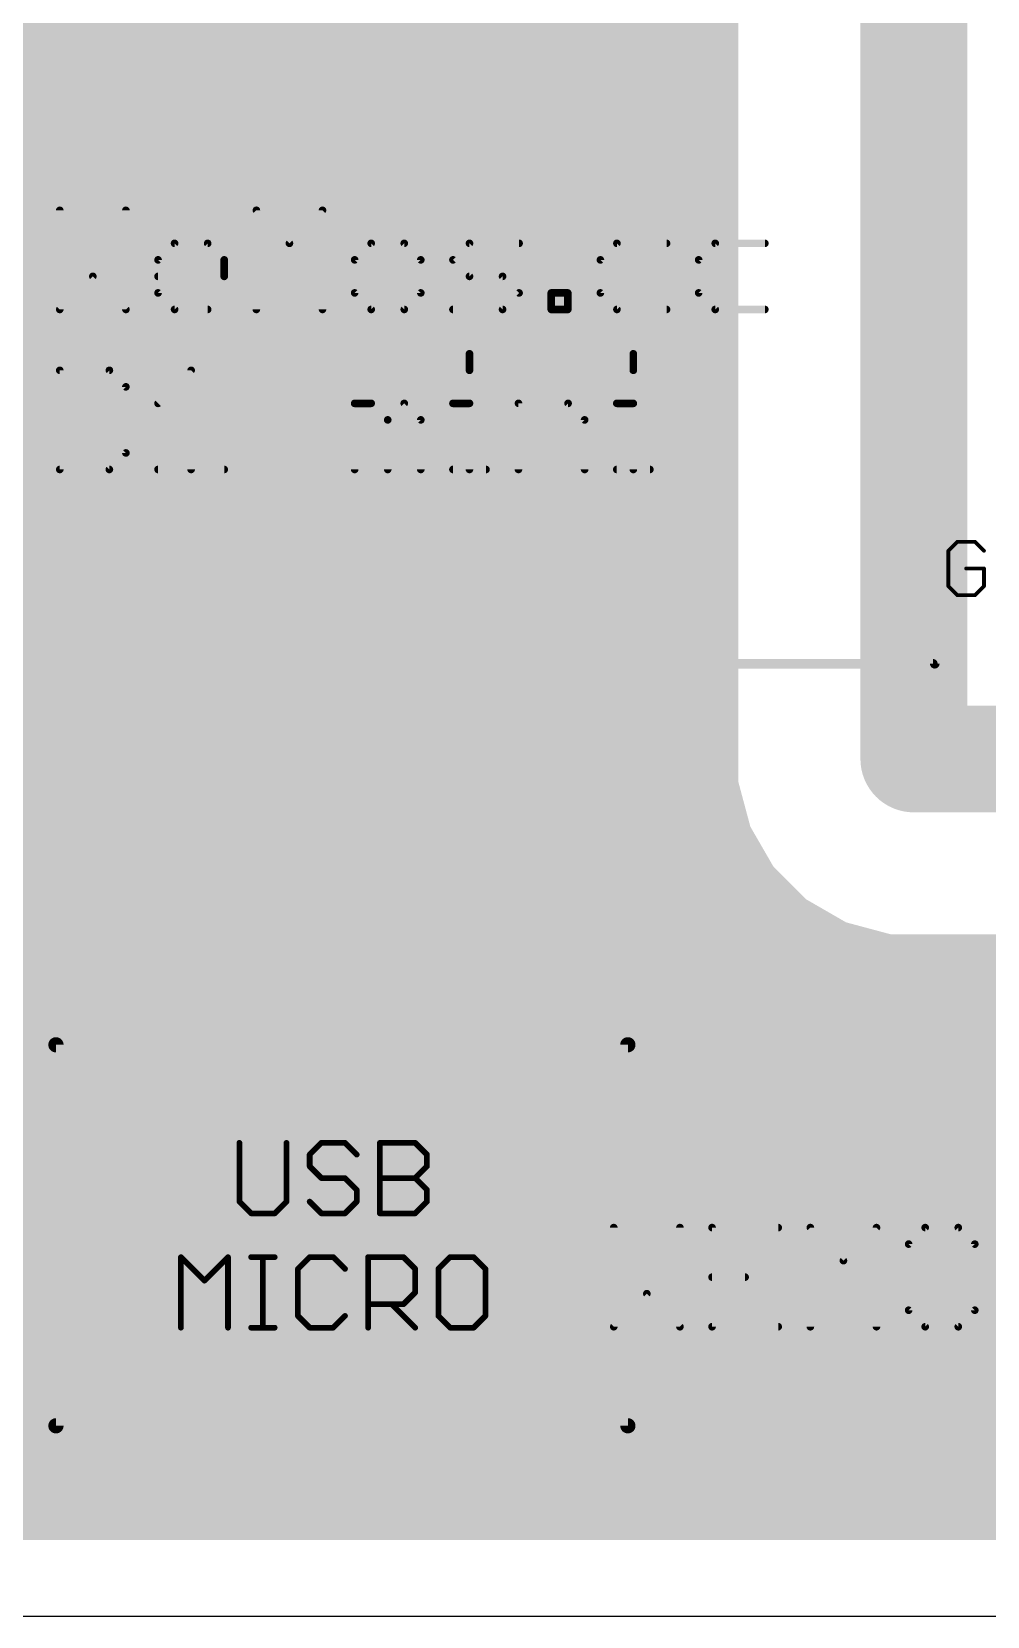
# Model space of a CAD drawing. Extents: x -14 to 150, y -1 to 89.
# Drawn here: x 16.19 to 28.92, y -1.27 to 19.86 of the extents above; entities that cross this region are included whole.
import ezdxf

# ---------------------------------------------------------------- set-up
doc = ezdxf.new("R2010")
doc.units = 0
for name, color, linetype in [('16', 175, 'CONTINUOUS'), ('20', 7, 'CONTINUOUS'), ('21', 253, 'CONTINUOUS'), ('25', 253, 'CONTINUOUS')]:
    doc.layers.add(name, color=color, linetype=linetype)

msp = doc.modelspace()

# ---------------------------------------------------------------- linework, layer by layer
at = {"layer": '16', "const_width": 1.4224}
for points in [[(27.94, 46.99), (27.94, 10.16)], [(24.892, 38.735), (24.892, 9.7587)], [(19.685, 37.465), (19.685, 3.81)], [(13.0556, 19.9136), (24.892, 19.9136)], [(12.9797, 18.4912), (24.892, 18.4912)], [(12.9797, 17.0688), (24.892, 17.0688)], [(13.0556, 15.6464), (24.892, 15.6464)], [(12.8981, 14.224), (24.892, 14.224)], [(13.0556, 12.8016), (24.892, 12.8016)], [(12.8436, 11.3792), (24.892, 11.3792)], [(27.94, 10.16), (31.75, 10.16)], [(13.0556, 9.9568), (24.892, 9.9568)], [(24.892, 9.7587), (25.0997, 8.9835)], [(25.0997, 8.9835), (25.501, 8.2885)], [(12.62, 8.5344), (25.359, 8.5344)], [(25.501, 8.2885), (26.0685, 7.721)], [(26.0685, 7.721), (26.7635, 7.3197)], [(26.7635, 7.3197), (27.5387, 7.112)], [(10.9908, 7.112), (27.5387, 7.112)], [(27.5387, 7.112), (29.6492, 7.112)], [(-6.985, 5.6896), (46.8884, 5.6896)], [(-6.985, 4.2672), (46.8884, 4.2672)], [(19.685, 3.81), (37.465, 3.81)], [(-6.985, 2.8448), (47.0538, 2.8448)], [(-6.985, 1.4224), (48.3822, 1.4224)], [(49.037, 0.4572), (-6.985, 0.4572)]]:
    msp.add_lwpolyline(points, dxfattribs=at)
at = {"layer": '16', "const_width": 0.7112}
for points in [[(24.892, 19.558, 1), (24.892, 20.2692)], [(24.892, 18.1356, 1), (24.892, 18.8468)], [(24.892, 16.7132, 1), (24.892, 17.4244)], [(24.892, 15.2908, 1), (24.892, 16.002)], [(24.892, 13.8684, 1), (24.892, 14.5796)], [(24.892, 12.446, 1), (24.892, 13.1572)], [(24.892, 11.0236, 1), (24.892, 11.7348)], [(27.94, 10.5156, 1), (27.94, 9.8044)], [(24.892, 9.6012, 1), (24.892, 10.3124)], [(25.2355, 9.8508, 1), (24.5485, 9.6667)], [(27.5844, 10.16, 1), (28.2956, 10.16)], [(24.5364, 9.7587, 1), (25.2476, 9.7587)], [(25.4077, 9.1613, 1), (24.7918, 8.8057)], [(24.7562, 8.8915, 1), (25.4432, 9.0755)], [(25.359, 8.1788, 1), (25.359, 8.89)], [(25.7524, 8.5399, 1), (25.2495, 8.037)], [(25.193, 8.1107, 1), (25.809, 8.4663)], [(26.2463, 8.029, 1), (25.8907, 7.413)], [(25.817, 7.4695, 1), (26.3199, 7.9724)], [(26.8555, 7.6632, 1), (26.6715, 6.9762)], [(26.5857, 7.0118, 1), (26.9413, 7.6277)], [(27.5387, 7.4676, 1), (27.5387, 6.7564)], [(27.5387, 6.7564, 1), (27.5387, 7.4676)], [(27.4467, 6.7685, 1), (27.6308, 7.4555)], [(19.685, 4.1656, 1), (19.685, 3.4544)], [(19.3294, 3.81, 1), (20.0406, 3.81)]]:
    msp.add_lwpolyline(points, format="xyb", dxfattribs=at)
at = {"layer": '20'}
msp.add_line((-13.97, -1.27), (149.53, -1.27), dxfattribs=at)
at = {"layer": '21'}
for points, const_width in [([(28.2194, 29.7434), (28.2194, 11.43)], 0.127), ([(16.5608, 17.4763), (16.5608, 16.1544)], 0.1016), ([(17.4421, 16.1544), (17.4421, 17.4763)], 0.1016), ([(19.1803, 16.1544), (19.1803, 17.4763)], 0.1016), ([(19.1803, 17.4763), (19.6209, 17.0357)], 0.1016), ([(19.6209, 17.0357), (20.0615, 17.4763)], 0.1016), ([(20.0615, 17.4763), (20.0615, 16.1544)], 0.1016), ([(17.8705, 16.8154), (18.0908, 17.0357)], 0.1016), ([(18.0908, 17.0357), (18.5315, 17.0357)], 0.1016), ([(18.5315, 17.0357), (18.7518, 16.8154)], 0.1016), ([(20.7103, 17.0357), (20.49, 16.8154)], 0.1016), ([(21.1509, 17.0357), (20.7103, 17.0357)], 0.1016), ([(21.3713, 16.8154), (21.1509, 17.0357)], 0.1016), ([(21.7997, 16.8154), (22.02, 17.0357)], 0.1016), ([(22.02, 17.0357), (22.681, 17.0357)], 0.1016), ([(23.9846, 17.0357), (23.7643, 16.8154)], 0.1016), ([(24.6456, 17.0357), (23.9846, 17.0357)], 0.1016), ([(25.2943, 17.0357), (25.074, 16.8154)], 0.1016), ([(25.9553, 17.0357), (25.2943, 17.0357)], 0.1016), ([(17.8705, 16.3747), (17.8705, 16.8154)], 0.1016), ([(18.7518, 16.8154), (18.7518, 16.595)], 0.1016), ([(20.49, 16.8154), (20.49, 16.3747)], 0.1016), ([(21.3713, 16.3747), (21.3713, 16.8154)], 0.1016), ([(22.02, 16.595), (21.7997, 16.8154)], 0.1016), ([(23.7643, 16.8154), (23.7643, 16.3747)], 0.1016), ([(25.074, 16.8154), (25.074, 16.3747)], 0.1016), ([(16.5608, 16.1544), (17.0014, 16.595)], 0.1016), ([(17.0014, 16.595), (17.4421, 16.1544)], 0.1016), ([(18.7518, 16.595), (17.8705, 16.595)], 0.1016), ([(22.4607, 16.595), (22.02, 16.595)], 0.1016), ([(22.681, 16.3747), (22.4607, 16.595)], 0.1016), ([(18.0908, 16.1544), (17.8705, 16.3747)], 0.1016), ([(20.49, 16.3747), (20.7103, 16.1544)], 0.1016), ([(21.1509, 16.1544), (21.3713, 16.3747)], 0.1016), ([(22.4607, 16.1544), (22.681, 16.3747)], 0.1016), ([(23.1094, 16.1544), (23.1094, 16.3747)], 0.1016), ([(23.1094, 16.3747), (23.3297, 16.3747)], 0.1016), ([(23.3297, 16.3747), (23.3297, 16.1544)], 0.1016), ([(23.7643, 16.3747), (23.9846, 16.1544)], 0.1016), ([(25.074, 16.3747), (25.2943, 16.1544)], 0.1016), ([(18.5315, 16.1544), (18.0908, 16.1544)], 0.1016), ([(20.7103, 16.1544), (21.1509, 16.1544)], 0.1016), ([(21.7997, 16.1544), (22.4607, 16.1544)], 0.1016), ([(23.3297, 16.1544), (23.1094, 16.1544)], 0.1016), ([(23.9846, 16.1544), (24.6456, 16.1544)], 0.1016), ([(25.2943, 16.1544), (25.9553, 16.1544)], 0.1016), ([(22.02, 15.5631), (22.02, 15.3427)], 0.1016), ([(24.2029, 15.5631), (24.2029, 15.3427)], 0.1016), ([(16.5608, 15.3427), (16.5608, 14.0208)], 0.1016), ([(17.2218, 15.3427), (16.5608, 15.3427)], 0.1016), ([(17.4421, 15.1224), (17.2218, 15.3427)], 0.1016), ([(17.8705, 14.9021), (18.3112, 15.3427)], 0.1016), ([(18.3112, 15.3427), (18.3112, 14.0208)], 0.1016), ([(17.4421, 14.2411), (17.4421, 15.1224)], 0.1016), ([(20.49, 14.0208), (20.49, 14.9021)], 0.1016), ([(20.49, 14.9021), (20.7103, 14.9021)], 0.1016), ([(20.7103, 14.9021), (20.9306, 14.6818)], 0.1016), ([(20.9306, 14.6818), (21.1509, 14.9021)], 0.1016), ([(21.1509, 14.9021), (21.3713, 14.6818)], 0.1016), ([(21.7997, 14.9021), (22.02, 14.9021)], 0.1016), ([(22.02, 14.9021), (22.02, 14.0208)], 0.1016), ([(22.6729, 14.0208), (22.6729, 14.9021)], 0.1016), ([(22.6729, 14.9021), (23.3338, 14.9021)], 0.1016), ([(23.3338, 14.9021), (23.5541, 14.6818)], 0.1016), ([(23.9826, 14.9021), (24.2029, 14.9021)], 0.1016), ([(24.2029, 14.9021), (24.2029, 14.0208)], 0.1016), ([(20.9306, 14.6818), (20.9306, 14.0208)], 0.1016), ([(21.3713, 14.6818), (21.3713, 14.0208)], 0.1016), ([(23.5541, 14.6818), (23.5541, 14.0208)], 0.1016), ([(17.2218, 14.0208), (17.4421, 14.2411)], 0.1016), ([(16.5608, 14.0208), (17.2218, 14.0208)], 0.1016), ([(17.8705, 14.0208), (18.7518, 14.0208)], 0.1016), ([(21.7997, 14.0208), (22.2403, 14.0208)], 0.1016), ([(23.9826, 14.0208), (24.4232, 14.0208)], 0.1016), ([(12.2174, 11.43), (28.194, 11.43)], 0.127), ([(24.13, 6.35), (16.51, 6.35)], 0.2032), ([(16.51, 6.35), (16.51, 1.27)], 0.2032), ([(24.13, 1.27), (24.13, 6.35)], 0.2032), ([(7.62, 1.27), (33.02, 1.27)], 0.127), ([(16.51, 1.27), (24.13, 1.27)], 0.2032)]:
    msp.add_lwpolyline(points, dxfattribs=dict(at, const_width=const_width))
for points, const_width in [([(16.5862, 17.4763, 1), (16.5354, 17.4763)], 0.0508), ([(17.4675, 17.4763, 1), (17.4167, 17.4763)], 0.0508), ([(19.2057, 17.4763, 1), (19.1548, 17.4763)], 0.0508), ([(19.1982, 17.4943, 1), (19.1623, 17.4584)], 0.0508), ([(20.0869, 17.4763, 1), (20.0361, 17.4763)], 0.0508), ([(20.0795, 17.4584, 1), (20.0436, 17.4943)], 0.0508), ([(18.0908, 17.0611, 1), (18.0908, 17.0103)], 0.0508), ([(18.1088, 17.0177, 1), (18.0729, 17.0536)], 0.0508), ([(18.5494, 17.0536, 1), (18.5135, 17.0177)], 0.0508), ([(18.5315, 17.0103, 1), (18.5315, 17.0611)], 0.0508), ([(19.6029, 17.0536, 1), (19.6389, 17.0177)], 0.0508), ([(19.6029, 17.0177, 1), (19.6389, 17.0536)], 0.0508), ([(20.7103, 17.0611, 1), (20.7103, 17.0103)], 0.0508), ([(20.7283, 17.0177, 1), (20.6923, 17.0536)], 0.0508), ([(21.1689, 17.0536, 1), (21.133, 17.0177)], 0.0508), ([(21.1509, 17.0103, 1), (21.1509, 17.0611)], 0.0508), ([(22.02, 17.0611, 1), (22.02, 17.0103)], 0.0508), ([(22.038, 17.0177, 1), (22.0021, 17.0536)], 0.0508), ([(22.681, 17.0103, 1), (22.681, 17.0611)], 0.0508), ([(23.9846, 17.0611, 1), (23.9846, 17.0103)], 0.0508), ([(24.0026, 17.0177, 1), (23.9666, 17.0536)], 0.0508), ([(24.6456, 17.0103, 1), (24.6456, 17.0611)], 0.0508), ([(25.2943, 17.0611, 1), (25.2943, 17.0103)], 0.0508), ([(25.3123, 17.0177, 1), (25.2764, 17.0536)], 0.0508), ([(25.9553, 17.0103, 1), (25.9553, 17.0611)], 0.0508), ([(17.8959, 16.8154, 1), (17.8451, 16.8154)], 0.0508), ([(17.8526, 16.8333, 1), (17.8885, 16.7974)], 0.0508), ([(18.7772, 16.8154, 1), (18.7264, 16.8154)], 0.0508), ([(18.7338, 16.7974, 1), (18.7698, 16.8333)], 0.0508), ([(20.5154, 16.8154, 1), (20.4646, 16.8154)], 0.0508), ([(20.472, 16.8333, 1), (20.5079, 16.7974)], 0.0508), ([(21.3967, 16.8154, 1), (21.3459, 16.8154)], 0.0508), ([(21.3533, 16.7974, 1), (21.3892, 16.8333)], 0.0508), ([(21.8177, 16.8333, 1), (21.7817, 16.7974)], 0.0508), ([(21.7817, 16.8333, 1), (21.8177, 16.7974)], 0.0508), ([(23.7897, 16.8154, 1), (23.7389, 16.8154)], 0.0508), ([(23.7463, 16.8333, 1), (23.7822, 16.7974)], 0.0508), ([(25.0994, 16.8154, 1), (25.0486, 16.8154)], 0.0508), ([(25.0561, 16.8333, 1), (25.092, 16.7974)], 0.0508), ([(17.0194, 16.613, 1), (16.9835, 16.5771)], 0.0508), ([(17.0194, 16.5771, 1), (16.9835, 16.613)], 0.0508), ([(17.8705, 16.6204, 1), (17.8705, 16.5696)], 0.0508), ([(18.7264, 16.595, 1), (18.7772, 16.595)], 0.0508), ([(18.7518, 16.5696, 1), (18.7518, 16.6204)], 0.0508), ([(22.02, 16.6204, 1), (22.02, 16.5696)], 0.0508), ([(22.0021, 16.5771, 1), (22.038, 16.613)], 0.0508), ([(22.4786, 16.613, 1), (22.4427, 16.5771)], 0.0508), ([(22.4607, 16.5696, 1), (22.4607, 16.6204)], 0.0508), ([(17.8451, 16.3747, 1), (17.8959, 16.3747)], 0.0508), ([(17.8885, 16.3927, 1), (17.8526, 16.3568)], 0.0508), ([(20.5079, 16.3927, 1), (20.472, 16.3568)], 0.0508), ([(20.4646, 16.3747, 1), (20.5154, 16.3747)], 0.0508), ([(21.3459, 16.3747, 1), (21.3967, 16.3747)], 0.0508), ([(21.3892, 16.3568, 1), (21.3533, 16.3927)], 0.0508), ([(22.6989, 16.3568, 1), (22.663, 16.3927)], 0.0508), ([(22.663, 16.3568, 1), (22.6989, 16.3927)], 0.0508), ([(23.1348, 16.3747, 1), (23.084, 16.3747)], 0.0508), ([(23.1094, 16.4001, 1), (23.1094, 16.3493)], 0.0508), ([(23.3551, 16.3747, 1), (23.3043, 16.3747)], 0.0508), ([(23.3297, 16.3493, 1), (23.3297, 16.4001)], 0.0508), ([(23.7822, 16.3927, 1), (23.7463, 16.3568)], 0.0508), ([(23.7389, 16.3747, 1), (23.7897, 16.3747)], 0.0508), ([(25.0486, 16.3747, 1), (25.0994, 16.3747)], 0.0508), ([(25.092, 16.3927, 1), (25.0561, 16.3568)], 0.0508), ([(16.5428, 16.1724, 1), (16.5788, 16.1364)], 0.0508), ([(16.5354, 16.1544, 1), (16.5862, 16.1544)], 0.0508), ([(17.4167, 16.1544, 1), (17.4675, 16.1544)], 0.0508), ([(17.4241, 16.1364, 1), (17.46, 16.1724)], 0.0508), ([(18.0908, 16.1798, 1), (18.0908, 16.129)], 0.0508), ([(18.0729, 16.1364, 1), (18.1088, 16.1724)], 0.0508), ([(18.5315, 16.129, 1), (18.5315, 16.1798)], 0.0508), ([(19.1548, 16.1544, 1), (19.2057, 16.1544)], 0.0508), ([(20.0361, 16.1544, 1), (20.0869, 16.1544)], 0.0508), ([(20.7103, 16.1798, 1), (20.7103, 16.129)], 0.0508), ([(20.6923, 16.1364, 1), (20.7283, 16.1724)], 0.0508), ([(21.133, 16.1724, 1), (21.1689, 16.1364)], 0.0508), ([(21.1509, 16.129, 1), (21.1509, 16.1798)], 0.0508), ([(21.7997, 16.1798, 1), (21.7997, 16.129)], 0.0508), ([(22.4427, 16.1724, 1), (22.4786, 16.1364)], 0.0508), ([(22.4607, 16.129, 1), (22.4607, 16.1798)], 0.0508), ([(23.1094, 16.1798, 1), (23.1094, 16.129)], 0.0508), ([(23.084, 16.1544, 1), (23.1348, 16.1544)], 0.0508), ([(23.3043, 16.1544, 1), (23.3551, 16.1544)], 0.0508), ([(23.3297, 16.129, 1), (23.3297, 16.1798)], 0.0508), ([(23.9846, 16.1798, 1), (23.9846, 16.129)], 0.0508), ([(23.9666, 16.1364, 1), (24.0026, 16.1724)], 0.0508), ([(24.6456, 16.129, 1), (24.6456, 16.1798)], 0.0508), ([(25.2943, 16.1798, 1), (25.2943, 16.129)], 0.0508), ([(25.2764, 16.1364, 1), (25.3123, 16.1724)], 0.0508), ([(25.9553, 16.129, 1), (25.9553, 16.1798)], 0.0508), ([(22.0454, 15.5631, 1), (21.9946, 15.5631)], 0.0508), ([(24.2283, 15.5631, 1), (24.1775, 15.5631)], 0.0508), ([(16.5862, 15.3427, 1), (16.5354, 15.3427)], 0.0508), ([(16.5608, 15.3681, 1), (16.5608, 15.3173)], 0.0508), ([(17.2397, 15.3607, 1), (17.2038, 15.3248)], 0.0508), ([(17.2218, 15.3173, 1), (17.2218, 15.3681)], 0.0508), ([(18.3366, 15.3427, 1), (18.2858, 15.3427)], 0.0508), ([(18.3291, 15.3248, 1), (18.2932, 15.3607)], 0.0508), ([(21.9946, 15.3427, 1), (22.0454, 15.3427)], 0.0508), ([(24.1775, 15.3427, 1), (24.2283, 15.3427)], 0.0508), ([(17.4675, 15.1224, 1), (17.4167, 15.1224)], 0.0508), ([(17.4241, 15.1044, 1), (17.46, 15.1404)], 0.0508), ([(17.8526, 14.92, 1), (17.8885, 14.8841)], 0.0508), ([(20.5154, 14.9021, 1), (20.4646, 14.9021)], 0.0508), ([(20.49, 14.9275, 1), (20.49, 14.8767)], 0.0508), ([(20.7283, 14.92, 1), (20.6923, 14.8841)], 0.0508), ([(20.7103, 14.8767, 1), (20.7103, 14.9275)], 0.0508), ([(21.1689, 14.92, 1), (21.133, 14.8841)], 0.0508), ([(21.1689, 14.8841, 1), (21.133, 14.92)], 0.0508), ([(21.7997, 14.9275, 1), (21.7997, 14.8767)], 0.0508), ([(22.0454, 14.9021, 1), (21.9946, 14.9021)], 0.0508), ([(22.02, 14.8767, 1), (22.02, 14.9275)], 0.0508), ([(22.6983, 14.9021, 1), (22.6474, 14.9021)], 0.0508), ([(22.6729, 14.9275, 1), (22.6729, 14.8767)], 0.0508), ([(23.3518, 14.92, 1), (23.3159, 14.8841)], 0.0508), ([(23.3338, 14.8767, 1), (23.3338, 14.9275)], 0.0508), ([(23.9826, 14.9275, 1), (23.9826, 14.8767)], 0.0508), ([(24.2283, 14.9021, 1), (24.1775, 14.9021)], 0.0508), ([(24.2029, 14.8767, 1), (24.2029, 14.9275)], 0.0508), ([(20.956, 14.6818, 1), (20.9052, 14.6818)], 0.0508), ([(20.9127, 14.6997, 1), (20.9486, 14.6638)], 0.0508), ([(20.9127, 14.6638, 1), (20.9486, 14.6997)], 0.0508), ([(21.3967, 14.6818, 1), (21.3459, 14.6818)], 0.0508), ([(21.3533, 14.6638, 1), (21.3892, 14.6997)], 0.0508), ([(23.5795, 14.6818, 1), (23.5287, 14.6818)], 0.0508), ([(23.5362, 14.6638, 1), (23.5721, 14.6997)], 0.0508), ([(17.4167, 14.2411, 1), (17.4675, 14.2411)], 0.0508), ([(17.46, 14.2232, 1), (17.4241, 14.2591)], 0.0508), ([(16.5608, 14.0462, 1), (16.5608, 13.9954)], 0.0508), ([(16.5354, 14.0208, 1), (16.5862, 14.0208)], 0.0508), ([(17.2038, 14.0388, 1), (17.2397, 14.0028)], 0.0508), ([(17.2218, 13.9954, 1), (17.2218, 14.0462)], 0.0508), ([(17.8705, 14.0462, 1), (17.8705, 13.9954)], 0.0508), ([(18.2858, 14.0208, 1), (18.3366, 14.0208)], 0.0508), ([(18.7518, 13.9954, 1), (18.7518, 14.0462)], 0.0508), ([(20.4646, 14.0208, 1), (20.5154, 14.0208)], 0.0508), ([(20.9052, 14.0208, 1), (20.956, 14.0208)], 0.0508), ([(21.3459, 14.0208, 1), (21.3967, 14.0208)], 0.0508), ([(21.7997, 14.0462, 1), (21.7997, 13.9954)], 0.0508), ([(21.9946, 14.0208, 1), (22.0454, 14.0208)], 0.0508), ([(22.2403, 13.9954, 1), (22.2403, 14.0462)], 0.0508), ([(22.6474, 14.0208, 1), (22.6983, 14.0208)], 0.0508), ([(23.5287, 14.0208, 1), (23.5795, 14.0208)], 0.0508), ([(23.9826, 14.0462, 1), (23.9826, 13.9954)], 0.0508), ([(24.1775, 14.0208, 1), (24.2283, 14.0208)], 0.0508), ([(24.4232, 13.9954, 1), (24.4232, 14.0462)], 0.0508), ([(28.1877, 11.43, 1), (28.2511, 11.43)], 0.0635), ([(28.194, 11.3982, 1), (28.194, 11.4618)], 0.0635), ([(16.51, 6.4008, 1), (16.51, 6.2992)], 0.1016), ([(16.5608, 6.35, 1), (16.4592, 6.35)], 0.1016), ([(24.1808, 6.35, 1), (24.0792, 6.35)], 0.1016), ([(24.13, 6.2992, 1), (24.13, 6.4008)], 0.1016), ([(16.51, 1.3208, 1), (16.51, 1.2192)], 0.1016), ([(16.4592, 1.27, 1), (16.5608, 1.27)], 0.1016), ([(24.0792, 1.27, 1), (24.1808, 1.27)], 0.1016), ([(24.13, 1.2192, 1), (24.13, 1.3208)], 0.1016)]:
    msp.add_lwpolyline(points, format="xyb", dxfattribs=dict(at, const_width=const_width))
at = {"layer": '25'}
for points, const_width in [([(28.5191, 13.0562), (28.4005, 12.9376)], 0.0508), ([(28.4005, 12.9376), (28.4005, 12.463)], 0.0508), ([(28.7564, 13.0562), (28.5191, 13.0562)], 0.0508), ([(28.875, 12.9376), (28.7564, 13.0562)], 0.0508), ([(28.875, 12.7003), (28.6378, 12.7003)], 0.0508), ([(28.875, 12.463), (28.875, 12.7003)], 0.0508), ([(28.4005, 12.463), (28.5191, 12.3444)], 0.0508), ([(28.7564, 12.3444), (28.875, 12.463)], 0.0508), ([(28.5191, 12.3444), (28.7564, 12.3444)], 0.0508), ([(18.9548, 5.0427), (18.9548, 4.2589)], 0.0762), ([(19.5819, 4.2589), (19.5819, 5.0427)], 0.0762), ([(20.0471, 5.0427), (19.8903, 4.8859)], 0.0762), ([(20.3606, 5.0427), (20.0471, 5.0427)], 0.0762), ([(20.5174, 4.8859), (20.3606, 5.0427)], 0.0762), ([(20.8259, 4.1021), (20.8259, 5.0427)], 0.0762), ([(20.8259, 5.0427), (21.2962, 5.0427)], 0.0762), ([(21.2962, 5.0427), (21.4529, 4.8859)], 0.0762), ([(19.8903, 4.8859), (19.8903, 4.7292)], 0.0762), ([(21.4529, 4.8859), (21.4529, 4.7292)], 0.0762), ([(19.8903, 4.7292), (20.0471, 4.5724)], 0.0762), ([(21.4529, 4.7292), (21.2962, 4.5724)], 0.0762), ([(20.0471, 4.5724), (20.3606, 4.5724)], 0.0762), ([(20.3606, 4.5724), (20.5174, 4.4156)], 0.0762), ([(20.5174, 4.4156), (20.5174, 4.2589)], 0.0762), ([(20.8259, 4.5724), (21.2962, 4.5724)], 0.0762), ([(21.2962, 4.5724), (21.4529, 4.4156)], 0.0762), ([(21.4529, 4.4156), (21.4529, 4.2589)], 0.0762), ([(18.9548, 4.2589), (19.1116, 4.1021)], 0.0762), ([(19.4251, 4.1021), (19.5819, 4.2589)], 0.0762), ([(20.0471, 4.1021), (19.8903, 4.2589)], 0.0762), ([(20.5174, 4.2589), (20.3606, 4.1021)], 0.0762), ([(21.4529, 4.2589), (21.2962, 4.1021)], 0.0762), ([(19.1116, 4.1021), (19.4251, 4.1021)], 0.0762), ([(20.3606, 4.1021), (20.0471, 4.1021)], 0.0762), ([(21.2962, 4.1021), (20.8259, 4.1021)], 0.0762), ([(23.9424, 3.9127), (23.9424, 2.5908)], 0.1016), ([(24.8237, 2.5908), (24.8237, 3.9127)], 0.1016), ([(26.1334, 3.9127), (25.2522, 3.9127)], 0.1016), ([(25.2522, 3.9127), (25.2522, 2.5908)], 0.1016), ([(26.5619, 2.5908), (26.5619, 3.9127)], 0.1016), ([(26.5619, 3.9127), (27.0025, 3.4721)], 0.1016), ([(27.0025, 3.4721), (27.4432, 3.9127)], 0.1016), ([(27.4432, 3.9127), (27.4432, 2.5908)], 0.1016), ([(28.0919, 3.9127), (27.8716, 3.6924)], 0.1016), ([(28.5326, 3.9127), (28.0919, 3.9127)], 0.1016), ([(28.7529, 3.6924), (28.5326, 3.9127)], 0.1016), ([(27.8716, 3.6924), (27.8716, 2.8111)], 0.1016), ([(28.7529, 2.8111), (28.7529, 3.6924)], 0.1016), ([(18.1752, 2.5781), (18.1752, 3.5187)], 0.0762), ([(18.1752, 3.5187), (18.4888, 3.2052)], 0.0762), ([(18.4888, 3.2052), (18.8023, 3.5187)], 0.0762), ([(18.8023, 3.5187), (18.8023, 2.5781)], 0.0762), ([(19.1107, 3.5187), (19.4243, 3.5187)], 0.0762), ([(19.2675, 2.5781), (19.2675, 3.5187)], 0.0762), ([(19.8912, 3.5187), (19.7344, 3.3619)], 0.0762), ([(19.7344, 3.3619), (19.7344, 2.7349)], 0.0762), ([(20.2047, 3.5187), (19.8912, 3.5187)], 0.0762), ([(20.3615, 3.3619), (20.2047, 3.5187)], 0.0762), ([(20.6699, 2.5781), (20.6699, 3.5187)], 0.0762), ([(20.6699, 3.5187), (21.1402, 3.5187)], 0.0762), ([(21.1402, 3.5187), (21.297, 3.3619)], 0.0762), ([(21.297, 3.3619), (21.297, 3.0484)], 0.0762), ([(21.7622, 3.5187), (21.6055, 3.3619)], 0.0762), ([(21.6055, 3.3619), (21.6055, 2.7349)], 0.0762), ([(22.0758, 3.5187), (21.7622, 3.5187)], 0.0762), ([(22.2325, 3.3619), (22.0758, 3.5187)], 0.0762), ([(22.2325, 2.7349), (22.2325, 3.3619)], 0.0762), ([(25.2522, 3.2518), (25.6928, 3.2518)], 0.1016), ([(21.297, 3.0484), (21.1402, 2.8916)], 0.0762), ([(23.9424, 2.5908), (24.3831, 3.0314)], 0.1016), ([(24.3831, 3.0314), (24.8237, 2.5908)], 0.1016), ([(19.7344, 2.7349), (19.8912, 2.5781)], 0.0762), ([(20.2047, 2.5781), (20.3615, 2.7349)], 0.0762), ([(21.1402, 2.8916), (20.6699, 2.8916)], 0.0762), ([(20.9835, 2.8916), (21.297, 2.5781)], 0.0762), ([(21.6055, 2.7349), (21.7622, 2.5781)], 0.0762), ([(22.0758, 2.5781), (22.2325, 2.7349)], 0.0762), ([(27.8716, 2.8111), (28.0919, 2.5908)], 0.1016), ([(28.5326, 2.5908), (28.7529, 2.8111)], 0.1016), ([(19.1107, 2.5781), (19.4243, 2.5781)], 0.0762), ([(19.8912, 2.5781), (20.2047, 2.5781)], 0.0762), ([(21.7622, 2.5781), (22.0758, 2.5781)], 0.0762), ([(25.2522, 2.5908), (26.1334, 2.5908)], 0.1016), ([(28.0919, 2.5908), (28.5326, 2.5908)], 0.1016)]:
    msp.add_lwpolyline(points, dxfattribs=dict(at, const_width=const_width))
for points, const_width in [([(28.4132, 12.9376, 1), (28.3878, 12.9376)], 0.0254), ([(28.3915, 12.9466, 1), (28.4095, 12.9286)], 0.0254), ([(28.5191, 13.0689, 1), (28.5191, 13.0435)], 0.0254), ([(28.5281, 13.0472, 1), (28.5101, 13.0652)], 0.0254), ([(28.7654, 13.0652, 1), (28.7474, 13.0472)], 0.0254), ([(28.7564, 13.0435, 1), (28.7564, 13.0689)], 0.0254), ([(28.866, 12.9286, 1), (28.884, 12.9466)], 0.0254), ([(28.6378, 12.713, 1), (28.6378, 12.6876)], 0.0254), ([(28.8877, 12.7003, 1), (28.8623, 12.7003)], 0.0254), ([(28.875, 12.6876, 1), (28.875, 12.713)], 0.0254), ([(28.4095, 12.472, 1), (28.3915, 12.4541)], 0.0254), ([(28.3878, 12.463, 1), (28.4132, 12.463)], 0.0254), ([(28.8623, 12.463, 1), (28.8877, 12.463)], 0.0254), ([(28.884, 12.4541, 1), (28.866, 12.472)], 0.0254), ([(28.5191, 12.3571, 1), (28.5191, 12.3317)], 0.0254), ([(28.5101, 12.3354, 1), (28.5281, 12.3534)], 0.0254), ([(28.7474, 12.3534, 1), (28.7654, 12.3354)], 0.0254), ([(28.7564, 12.3317, 1), (28.7564, 12.3571)], 0.0254), ([(18.9739, 5.0427, 1), (18.9358, 5.0427)], 0.0381), ([(19.6009, 5.0427, 1), (19.5628, 5.0427)], 0.0381), ([(20.0471, 5.0618, 1), (20.0471, 5.0237)], 0.0381), ([(20.0606, 5.0292, 1), (20.0336, 5.0562)], 0.0381), ([(20.3741, 5.0562, 1), (20.3472, 5.0292)], 0.0381), ([(20.3606, 5.0237, 1), (20.3606, 5.0618)], 0.0381), ([(20.8449, 5.0427, 1), (20.8068, 5.0427)], 0.0381), ([(20.8259, 5.0618, 1), (20.8259, 5.0237)], 0.0381), ([(21.3096, 5.0562, 1), (21.2827, 5.0292)], 0.0381), ([(21.2962, 5.0237, 1), (21.2962, 5.0618)], 0.0381), ([(19.9094, 4.8859, 1), (19.8713, 4.8859)], 0.0381), ([(19.8769, 4.8994, 1), (19.9038, 4.8725)], 0.0381), ([(20.5039, 4.8725, 1), (20.5309, 4.8994)], 0.0381), ([(21.472, 4.8859, 1), (21.4339, 4.8859)], 0.0381), ([(21.4395, 4.8725, 1), (21.4664, 4.8994)], 0.0381), ([(19.9038, 4.7426, 1), (19.8769, 4.7157)], 0.0381), ([(19.8713, 4.7292, 1), (19.9094, 4.7292)], 0.0381), ([(21.4339, 4.7292, 1), (21.472, 4.7292)], 0.0381), ([(21.4664, 4.7157, 1), (21.4395, 4.7426)], 0.0381), ([(20.0471, 4.5915, 1), (20.0471, 4.5534)], 0.0381), ([(20.0336, 4.5589, 1), (20.0606, 4.5859)], 0.0381), ([(20.3741, 4.5859, 1), (20.3472, 4.5589)], 0.0381), ([(20.3606, 4.5534, 1), (20.3606, 4.5915)], 0.0381), ([(20.5365, 4.4156, 1), (20.4984, 4.4156)], 0.0381), ([(20.5039, 4.4022, 1), (20.5309, 4.4291)], 0.0381), ([(20.8259, 4.5915, 1), (20.8259, 4.5534)], 0.0381), ([(21.3096, 4.5859, 1), (21.2827, 4.5589)], 0.0381), ([(21.2827, 4.5859, 1), (21.3096, 4.5589)], 0.0381), ([(21.2962, 4.5534, 1), (21.2962, 4.5915)], 0.0381), ([(21.472, 4.4156, 1), (21.4339, 4.4156)], 0.0381), ([(21.4395, 4.4022, 1), (21.4664, 4.4291)], 0.0381), ([(18.9683, 4.2723, 1), (18.9414, 4.2454)], 0.0381), ([(18.9358, 4.2589, 1), (18.9739, 4.2589)], 0.0381), ([(19.5628, 4.2589, 1), (19.6009, 4.2589)], 0.0381), ([(19.5954, 4.2454, 1), (19.5684, 4.2723)], 0.0381), ([(19.9038, 4.2723, 1), (19.8769, 4.2454)], 0.0381), ([(20.4984, 4.2589, 1), (20.5365, 4.2589)], 0.0381), ([(20.5309, 4.2454, 1), (20.5039, 4.2723)], 0.0381), ([(21.4339, 4.2589, 1), (21.472, 4.2589)], 0.0381), ([(21.4664, 4.2454, 1), (21.4395, 4.2723)], 0.0381), ([(19.1116, 4.1212, 1), (19.1116, 4.0831)], 0.0381), ([(19.0981, 4.0886, 1), (19.1251, 4.1156)], 0.0381), ([(19.4117, 4.1156, 1), (19.4386, 4.0886)], 0.0381), ([(19.4251, 4.0831, 1), (19.4251, 4.1212)], 0.0381), ([(20.0471, 4.1212, 1), (20.0471, 4.0831)], 0.0381), ([(20.0336, 4.0886, 1), (20.0606, 4.1156)], 0.0381), ([(20.3472, 4.1156, 1), (20.3741, 4.0886)], 0.0381), ([(20.3606, 4.0831, 1), (20.3606, 4.1212)], 0.0381), ([(20.8068, 4.1021, 1), (20.8449, 4.1021)], 0.0381), ([(20.8259, 4.1212, 1), (20.8259, 4.0831)], 0.0381), ([(21.2827, 4.1156, 1), (21.3096, 4.0886)], 0.0381), ([(21.2962, 4.0831, 1), (21.2962, 4.1212)], 0.0381), ([(23.9678, 3.9127, 1), (23.917, 3.9127)], 0.0508), ([(24.8491, 3.9127, 1), (24.7983, 3.9127)], 0.0508), ([(25.2522, 3.9381, 1), (25.2522, 3.8873)], 0.0508), ([(25.2776, 3.9127, 1), (25.2268, 3.9127)], 0.0508), ([(26.1334, 3.8873, 1), (26.1334, 3.9381)], 0.0508), ([(26.5873, 3.9127, 1), (26.5365, 3.9127)], 0.0508), ([(26.5798, 3.9307, 1), (26.5439, 3.8948)], 0.0508), ([(27.4686, 3.9127, 1), (27.4178, 3.9127)], 0.0508), ([(27.4611, 3.8948, 1), (27.4252, 3.9307)], 0.0508), ([(28.0919, 3.9381, 1), (28.0919, 3.8873)], 0.0508), ([(28.1099, 3.8948, 1), (28.074, 3.9307)], 0.0508), ([(28.5505, 3.9307, 1), (28.5146, 3.8948)], 0.0508), ([(28.5326, 3.8873, 1), (28.5326, 3.9381)], 0.0508), ([(27.897, 3.6924, 1), (27.8462, 3.6924)], 0.0508), ([(27.8537, 3.7104, 1), (27.8896, 3.6744)], 0.0508), ([(28.7783, 3.6924, 1), (28.7275, 3.6924)], 0.0508), ([(28.7349, 3.6744, 1), (28.7709, 3.7104)], 0.0508), ([(18.1943, 3.5187, 1), (18.1562, 3.5187)], 0.0381), ([(18.1887, 3.5322, 1), (18.1618, 3.5052)], 0.0381), ([(18.8213, 3.5187, 1), (18.7832, 3.5187)], 0.0381), ([(18.8158, 3.5052, 1), (18.7888, 3.5322)], 0.0381), ([(19.1107, 3.5378, 1), (19.1107, 3.4997)], 0.0381), ([(19.2866, 3.5187, 1), (19.2485, 3.5187)], 0.0381), ([(19.4243, 3.4997, 1), (19.4243, 3.5378)], 0.0381), ([(19.7535, 3.3619, 1), (19.7154, 3.3619)], 0.0381), ([(19.7209, 3.3754, 1), (19.7479, 3.3485)], 0.0381), ([(19.8912, 3.5378, 1), (19.8912, 3.4997)], 0.0381), ([(19.9047, 3.5052, 1), (19.8777, 3.5322)], 0.0381), ([(20.2182, 3.5322, 1), (20.1912, 3.5052)], 0.0381), ([(20.2047, 3.4997, 1), (20.2047, 3.5378)], 0.0381), ([(20.348, 3.3485, 1), (20.375, 3.3754)], 0.0381), ([(20.6699, 3.5378, 1), (20.6699, 3.4997)], 0.0381), ([(20.689, 3.5187, 1), (20.6509, 3.5187)], 0.0381), ([(21.1537, 3.5322, 1), (21.1268, 3.5052)], 0.0381), ([(21.1402, 3.4997, 1), (21.1402, 3.5378)], 0.0381), ([(21.3161, 3.3619, 1), (21.278, 3.3619)], 0.0381), ([(21.2835, 3.3485, 1), (21.3105, 3.3754)], 0.0381), ([(21.6245, 3.3619, 1), (21.5864, 3.3619)], 0.0381), ([(21.592, 3.3754, 1), (21.6189, 3.3485)], 0.0381), ([(21.7622, 3.5378, 1), (21.7622, 3.4997)], 0.0381), ([(21.7757, 3.5052, 1), (21.7488, 3.5322)], 0.0381), ([(22.0892, 3.5322, 1), (22.0623, 3.5052)], 0.0381), ([(22.0758, 3.4997, 1), (22.0758, 3.5378)], 0.0381), ([(22.2516, 3.3619, 1), (22.2135, 3.3619)], 0.0381), ([(22.2191, 3.3485, 1), (22.246, 3.3754)], 0.0381), ([(26.9846, 3.49, 1), (27.0205, 3.4541)], 0.0508), ([(26.9846, 3.4541, 1), (27.0205, 3.49)], 0.0508), ([(18.4753, 3.2186, 1), (18.5022, 3.1917)], 0.0381), ([(18.4753, 3.1917, 1), (18.5022, 3.2186)], 0.0381), ([(25.2522, 3.2772, 1), (25.2522, 3.2264)], 0.0508), ([(25.6928, 3.2264, 1), (25.6928, 3.2772)], 0.0508), ([(21.278, 3.0484, 1), (21.3161, 3.0484)], 0.0381), ([(21.3105, 3.0349, 1), (21.2835, 3.0619)], 0.0381), ([(24.401, 3.0494, 1), (24.3651, 3.0135)], 0.0508), ([(24.401, 3.0135, 1), (24.3651, 3.0494)], 0.0508), ([(19.7479, 2.7483, 1), (19.7209, 2.7214)], 0.0381), ([(19.7154, 2.7349, 1), (19.7535, 2.7349)], 0.0381), ([(20.375, 2.7214, 1), (20.348, 2.7483)], 0.0381), ([(20.6699, 2.9107, 1), (20.6699, 2.8726)], 0.0381), ([(20.9969, 2.9051, 1), (20.97, 2.8782)], 0.0381), ([(21.1268, 2.9051, 1), (21.1537, 2.8782)], 0.0381), ([(21.1402, 2.8726, 1), (21.1402, 2.9107)], 0.0381), ([(21.6189, 2.7483, 1), (21.592, 2.7214)], 0.0381), ([(21.5864, 2.7349, 1), (21.6245, 2.7349)], 0.0381), ([(22.2135, 2.7349, 1), (22.2516, 2.7349)], 0.0381), ([(22.246, 2.7214, 1), (22.2191, 2.7483)], 0.0381), ([(27.8462, 2.8111, 1), (27.897, 2.8111)], 0.0508), ([(27.8896, 2.8291, 1), (27.8537, 2.7932)], 0.0508), ([(28.7275, 2.8111, 1), (28.7783, 2.8111)], 0.0508), ([(28.7709, 2.7932, 1), (28.7349, 2.8291)], 0.0508), ([(18.1562, 2.5781, 1), (18.1943, 2.5781)], 0.0381), ([(18.7832, 2.5781, 1), (18.8213, 2.5781)], 0.0381), ([(19.1107, 2.5972, 1), (19.1107, 2.5591)], 0.0381), ([(19.2485, 2.5781, 1), (19.2866, 2.5781)], 0.0381), ([(19.4243, 2.5591, 1), (19.4243, 2.5972)], 0.0381), ([(19.8912, 2.5972, 1), (19.8912, 2.5591)], 0.0381), ([(19.8777, 2.5646, 1), (19.9047, 2.5916)], 0.0381), ([(20.1912, 2.5916, 1), (20.2182, 2.5646)], 0.0381), ([(20.2047, 2.5591, 1), (20.2047, 2.5972)], 0.0381), ([(20.6509, 2.5781, 1), (20.689, 2.5781)], 0.0381), ([(21.2835, 2.5646, 1), (21.3105, 2.5916)], 0.0381), ([(21.7622, 2.5972, 1), (21.7622, 2.5591)], 0.0381), ([(21.7488, 2.5646, 1), (21.7757, 2.5916)], 0.0381), ([(22.0623, 2.5916, 1), (22.0892, 2.5646)], 0.0381), ([(22.0758, 2.5591, 1), (22.0758, 2.5972)], 0.0381), ([(23.9245, 2.6088, 1), (23.9604, 2.5728)], 0.0508), ([(23.917, 2.5908, 1), (23.9678, 2.5908)], 0.0508), ([(24.7983, 2.5908, 1), (24.8491, 2.5908)], 0.0508), ([(24.8058, 2.5728, 1), (24.8417, 2.6088)], 0.0508), ([(25.2522, 2.6162, 1), (25.2522, 2.5654)], 0.0508), ([(25.2268, 2.5908, 1), (25.2776, 2.5908)], 0.0508), ([(26.1334, 2.5654, 1), (26.1334, 2.6162)], 0.0508), ([(26.5365, 2.5908, 1), (26.5873, 2.5908)], 0.0508), ([(27.4178, 2.5908, 1), (27.4686, 2.5908)], 0.0508), ([(28.0919, 2.6162, 1), (28.0919, 2.5654)], 0.0508), ([(28.074, 2.5728, 1), (28.1099, 2.6088)], 0.0508), ([(28.5146, 2.6088, 1), (28.5505, 2.5728)], 0.0508), ([(28.5326, 2.5654, 1), (28.5326, 2.6162)], 0.0508)]:
    msp.add_lwpolyline(points, format="xyb", dxfattribs=dict(at, const_width=const_width))

doc.saveas('drawing.dxf')
